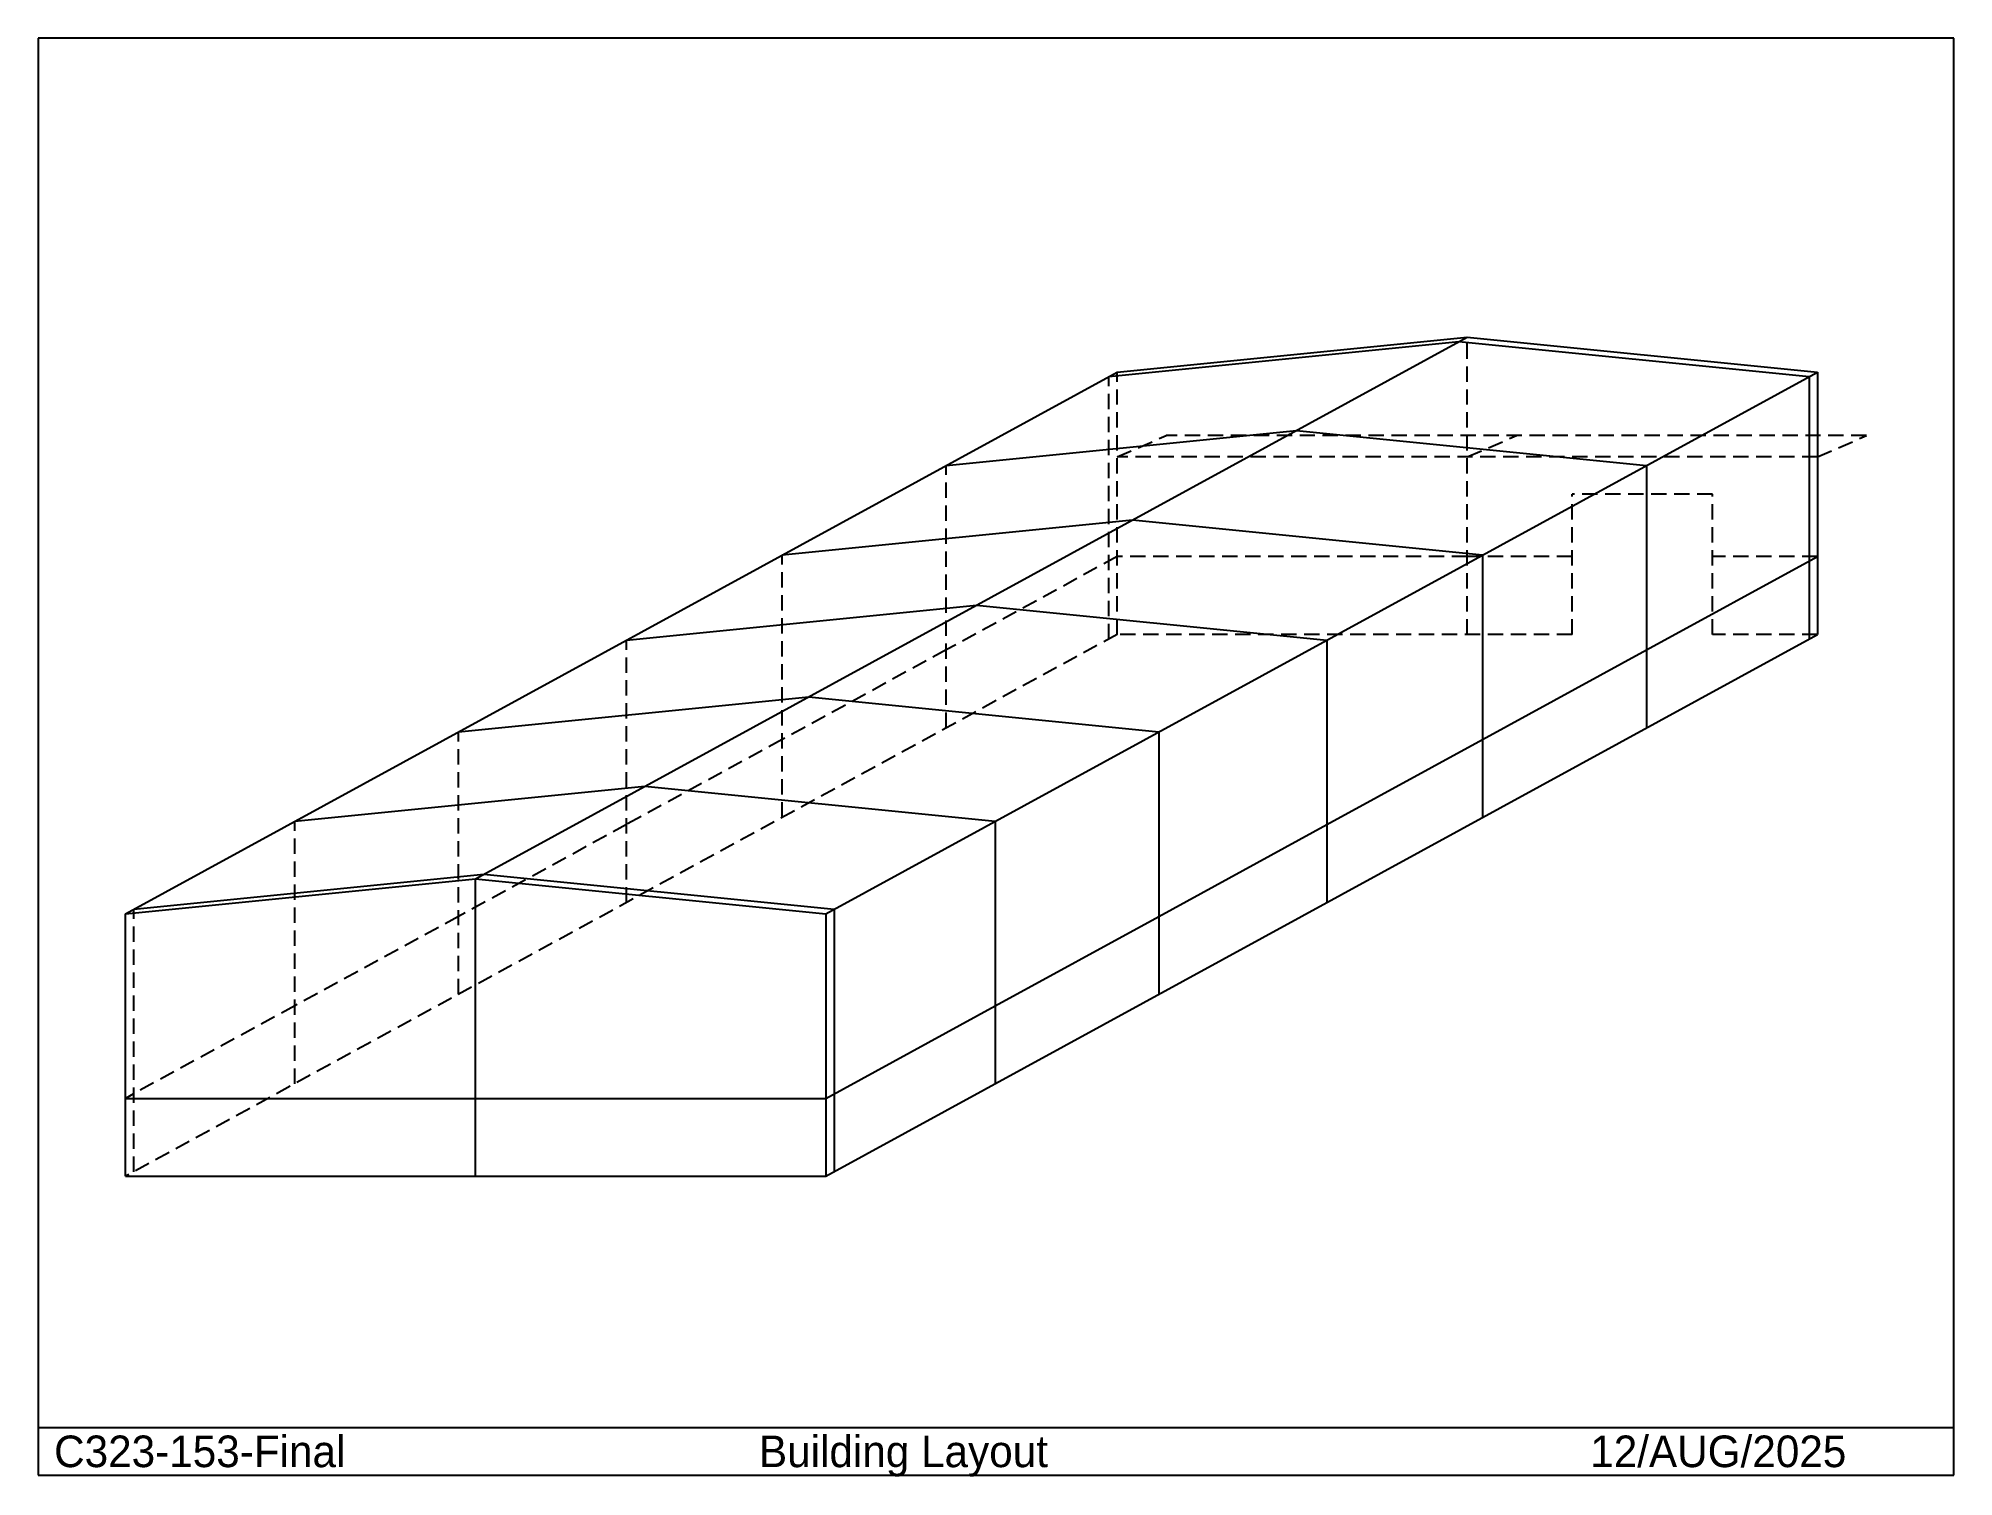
# Model space of a CAD drawing. Extents: x -2794 to 58664, y -9637 to 36509.
import ezdxf

# ---------------------------------------------------------------- set-up
doc = ezdxf.new("R2010")
doc.units = 0
doc.linetypes.add('CONTIN', pattern=[0])
doc.linetypes.add('DASHED', pattern=[737.49, 491.66, -245.83])
doc.layers.get('0').update_dxf_attribs({"linetype": 'CONTIN'})
doc.layers.add('1', color=7, linetype='CONTIN')
doc.layers.add('22', color=7, linetype='DASHED')

msp = doc.modelspace()

# ---------------------------------------------------------------- linework, layer by layer
for p, q in [((58664.078, 36508.609), (-2793.529, 36508.609)), ((-2793.529, 36508.609), (-2793.529, -9584.594)), ((58664.078, -9584.594), (58664.078, 36508.609)), ((-2793.529, -8063.518), (58664.078, -8063.518)), ((-2793.529, -9584.594), (58664.078, -9584.594))]:
    msp.add_line(p, q)
at = {"layer": '1'}
for p, q in [((11235, 9543.5), (43056.945, 26924.016)), ((31554.633, 25654.516), (42789.633, 26778.016)), ((31821.943, 25800.516), (43056.945, 26924.016)), ((42789.633, 26778.016), (54024.633, 25654.516)), ((43056.945, 26924.016), (54291.945, 25800.516)), ((0, 8420), (31821.943, 25800.516)), ((22470, 8420), (54291.945, 25800.516)), ((54024.633, 25654.516), (54024.633, 17234.516)), ((54291.945, 25800.516), (54291.945, 17380.516)), ((26340.693, 22806.766), (37575.695, 23930.266)), ((37575.695, 23930.266), (48810.695, 22806.766)), ((48810.695, 22806.766), (48810.695, 14386.765)), ((21078.695, 19932.766), (32313.695, 21056.266)), ((32313.695, 21056.266), (43548.695, 19932.766)), ((43548.695, 19932.766), (43548.695, 11512.765)), ((48810.695, 16886.766), (54291.945, 19880.516)), ((16079.795, 17202.465), (27314.795, 18325.965)), ((27314.795, 18325.965), (38549.797, 17202.465)), ((22470, 0), (54291.945, 17380.516)), ((38549.797, 17202.465), (38549.797, 8782.465)), ((43548.695, 14012.765), (48810.695, 16886.766)), ((10690.63, 14259.01), (21925.629, 15382.51)), ((21925.629, 15382.51), (33160.629, 14259.01)), ((33160.629, 14259.01), (33160.629, 5839.01)), ((38549.793, 11282.465), (43548.695, 14012.765)), ((5437.4, 11389.8), (16672.4, 12513.3)), ((16672.4, 12513.3), (27907.4, 11389.8)), ((27907.4, 11389.8), (27907.4, 2969.8)), ((33160.629, 8339.01), (38549.793, 11282.465)), ((0, 8420), (11235, 9543.5)), ((267.31, 8565.999), (11502.31, 9689.499)), ((11235, 9543.5), (22470, 8420)), ((11235, 0), (11235, 9543.5)), ((11502.31, 9689.499), (22737.309, 8565.999)), ((0, 0), (0, 8420)), ((22470, 8420), (22470, 0)), ((22737.309, 8565.999), (22737.309, 145.999)), ((27907.4, 5469.8), (33160.629, 8339.01)), ((22470, 2500), (27907.4, 5469.8)), ((0, 2500), (11235, 2500)), ((11235, 2500), (22470, 2500)), ((0, 0), (22470, 0))]:
    msp.add_line(p, q, dxfattribs=at)
at = {"layer": '22'}
for p, q in [((43056.945, 17380.516), (43056.945, 26924.016)), ((43056.945, 17380.516), (43056.945, 26924.016)), ((31554.633, 17234.516), (31554.633, 25654.516)), ((31821.943, 17380.516), (31821.943, 25800.516)), ((31821.945, 23080.516), (33400.547, 23762.715)), ((55870.547, 23762.715), (33400.547, 23762.715)), ((43056.945, 23080.516), (44635.547, 23762.715)), ((54291.945, 23080.516), (55870.547, 23762.715)), ((26340.693, 14386.765), (26340.693, 22806.766)), ((54291.945, 23080.516), (31821.945, 23080.516)), ((50923.945, 21880.516), (46423.945, 21880.516)), ((46423.945, 17380.516), (46423.945, 21880.516)), ((50923.945, 17380.516), (50923.945, 21880.516)), ((21078.695, 11512.765), (21078.695, 19932.766)), ((31821.943, 19880.516), (26340.693, 16886.766)), ((43056.945, 19880.516), (31821.945, 19880.516)), ((46423.945, 19880.516), (43056.945, 19880.516)), ((54291.945, 19880.516), (50923.945, 19880.516)), ((31821.943, 17380.516), (-0.001, 0.001)), ((46423.945, 17380.516), (31821.945, 17380.516)), ((54291.945, 17380.516), (50923.945, 17380.516)), ((16079.795, 8782.465), (16079.795, 17202.465)), ((26340.693, 16886.766), (21078.693, 14012.766)), ((10690.63, 5839.01), (10690.63, 14259.01)), ((21078.693, 14012.766), (16079.794, 11282.466)), ((5437.4, 2969.8), (5437.4, 11389.8)), ((16079.794, 11282.466), (10690.629, 8339.011)), ((11235, 0), (11235, 9543.5)), ((267.31, 145.999), (267.31, 8565.999)), ((10690.629, 8339.011), (5437.399, 5469.801)), ((5437.399, 5469.801), (-0.001, 2500))]:
    msp.add_line(p, q, dxfattribs=at)

# ---------------------------------------------------------------- texts
for s, p in [('C323-153-Final', (-2286.504, -9331.081)), ('Building Layout', (20329.895, -9331.081)), ('12/AUG/2025', (47002.496, -9331.081))]:
    msp.add_text(s, height=1014.05).set_placement(p)

doc.saveas('drawing.dxf')
